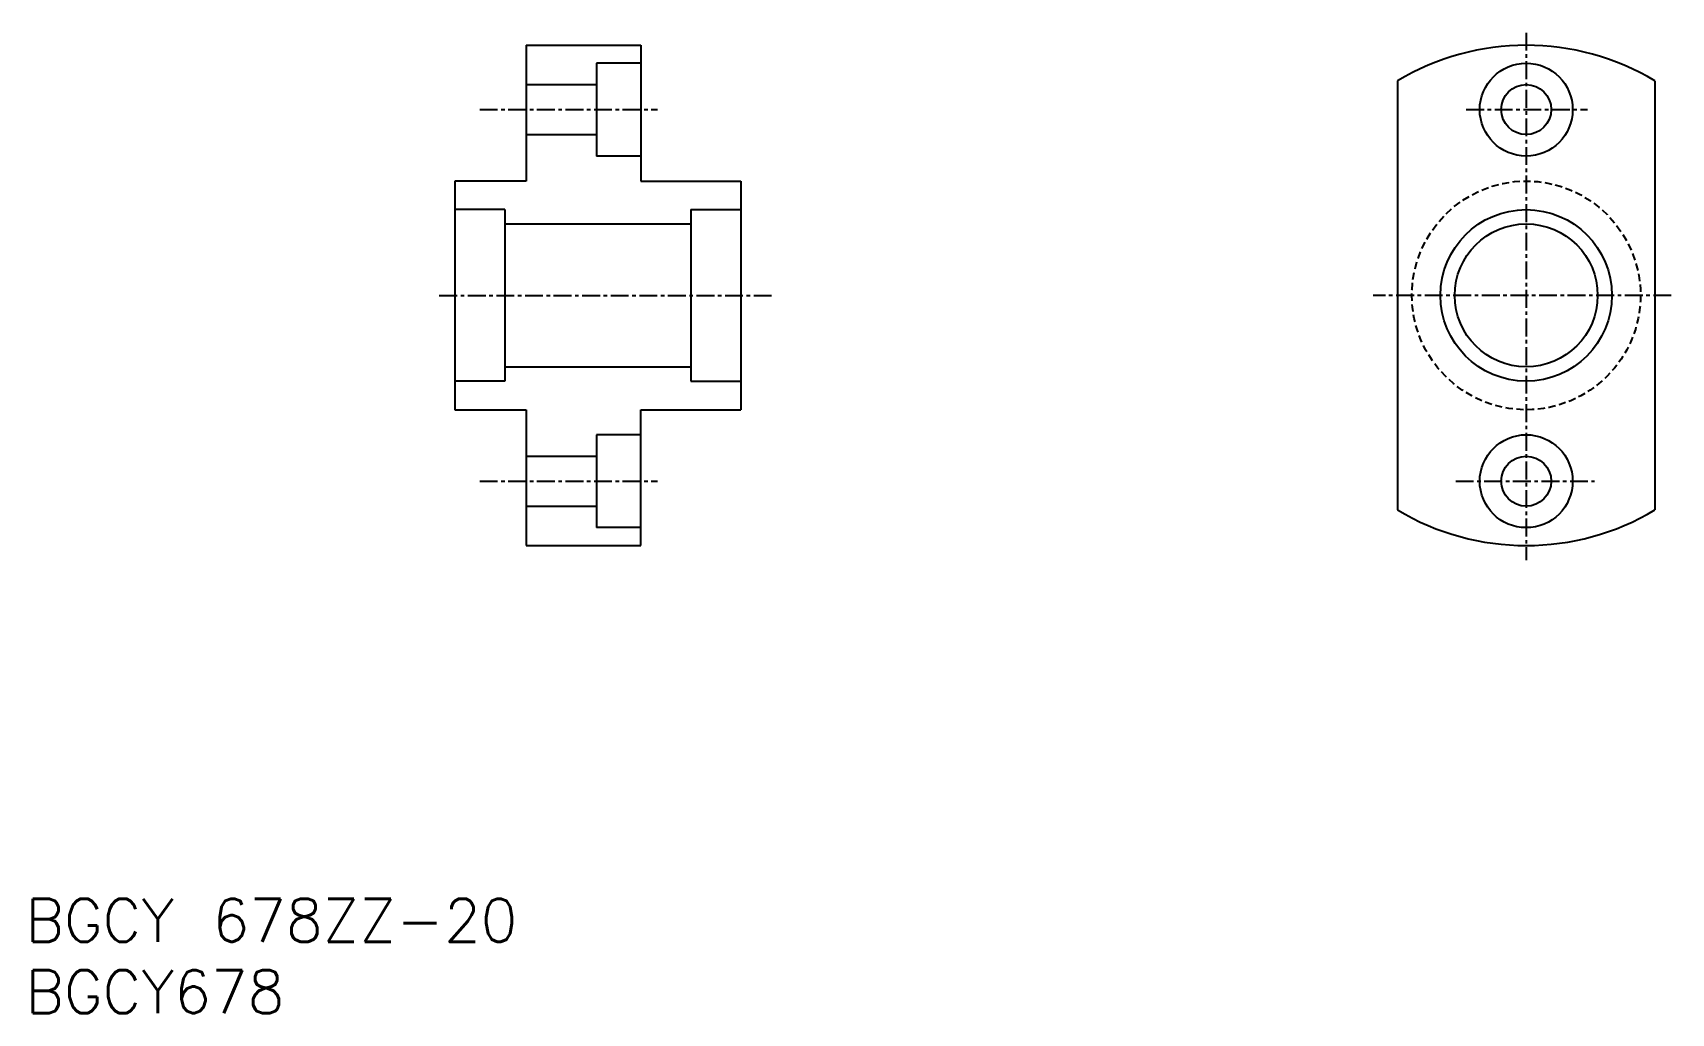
# Model space of a CAD drawing. Extents: x 45 to 160, y 37 to 106.
import ezdxf
from ezdxf.enums import TextEntityAlignment as Align

# ---------------------------------------------------------------- set-up
doc = ezdxf.new("R2010")
doc.units = 0
doc.linetypes.add('CENTER', pattern=[2, 1.25, -0.25, 0.25, -0.25])
doc.linetypes.add('DASHED', pattern=[0.75, 0.5, -0.25])
doc.layers.get('0').update_dxf_attribs({"linetype": 'CONTINUOUS'})
doc.layers.add('CENTER', color=1, linetype='CENTER')
doc.styles.get("Standard").update_dxf_attribs({"font": 'txt.shx', "bigfont": 'extfont.shx'})

msp = doc.modelspace()

# ---------------------------------------------------------------- linework, layer by layer
at = {"color": 7, "linetype": 'CONTINUOUS'}
for p, q in [((79.83, 105.02), (87.83, 105.02)), ((79.83, 105.02), (79.83, 95.52)), ((87.83, 105.02), (87.83, 95.52)), ((84.73, 103.77), (84.73, 97.27)), ((87.83, 103.77), (84.73, 103.77)), ((79.83, 102.27), (84.73, 102.27)), ((140.79, 102.53), (140.79, 72.51)), ((158.79, 102.53), (158.79, 72.51)), ((79.83, 98.77), (84.73, 98.77)), ((87.83, 97.27), (84.73, 97.27)), ((79.83, 95.52), (74.83, 95.52)), ((74.83, 95.52), (74.83, 79.52)), ((87.83, 95.52), (94.83, 95.52)), ((94.83, 95.52), (94.83, 79.52)), ((78.33, 93.52), (74.83, 93.52)), ((78.33, 93.52), (78.33, 81.52)), ((91.33, 93.52), (91.33, 81.52)), ((91.33, 93.52), (94.83, 93.52)), ((78.33, 92.52), (91.33, 92.52)), ((78.33, 81.52), (74.83, 81.52)), ((78.33, 82.52), (91.33, 82.52)), ((91.33, 81.52), (94.83, 81.52)), ((74.83, 79.52), (79.83, 79.52)), ((79.83, 79.52), (79.83, 70.02)), ((87.83, 70.02), (87.83, 79.52)), ((87.83, 79.52), (94.83, 79.52)), ((84.73, 77.77), (84.73, 71.27)), ((87.83, 77.77), (84.73, 77.77)), ((79.83, 76.27), (84.73, 76.27)), ((79.83, 72.77), (84.73, 72.77)), ((87.83, 71.27), (84.73, 71.27)), ((79.83, 70.02), (87.83, 70.02))]:
    msp.add_line(p, q, dxfattribs=at)
for centre, radius in [((149.79, 100.52), 3.25), ((149.79, 100.52), 1.75), ((149.79, 87.52), 6), ((149.79, 87.52), 5), ((149.79, 74.52), 3.25), ((149.79, 74.52), 1.75)]:
    msp.add_circle(centre, radius, dxfattribs=at)
at = {"color": 3, "linetype": 'DASHED'}
msp.add_circle((149.79, 87.52), 8, dxfattribs=at)
at = {"color": 7, "linetype": 'CONTINUOUS'}
for start, end in [(59.0503, 120.9497), (239.0503, 300.9497)]:
    msp.add_arc((149.79, 87.52), 17.5, start, end, dxfattribs=at)
at = {"layer": 'CENTER', "color": 1, "linetype": 'CENTER'}
for p, q in [((149.79, 105.9), (149.79, 69)), ((76.57, 100.52), (89, 100.52)), ((145.59, 100.52), (154.09, 100.52)), ((73.74, 87.52), (97, 87.52)), ((159.94, 87.52), (139.09, 87.52)), ((76.57, 74.52), (89, 74.52)), ((144.86, 74.52), (154.56, 74.52))]:
    msp.add_line(p, q, dxfattribs=at)

# ---------------------------------------------------------------- texts
at = {"color": 7, "linetype": 'CONTINUOUS'}
for s, p in [('BGCY 678ZZ-20', (44.78, 43.8)), ('BGCY678', (44.78, 38.8))]:
    msp.add_text(s, height=3, dxfattribs=at).set_placement(p, align=Align.MIDDLE_LEFT)

doc.saveas('drawing.dxf')
